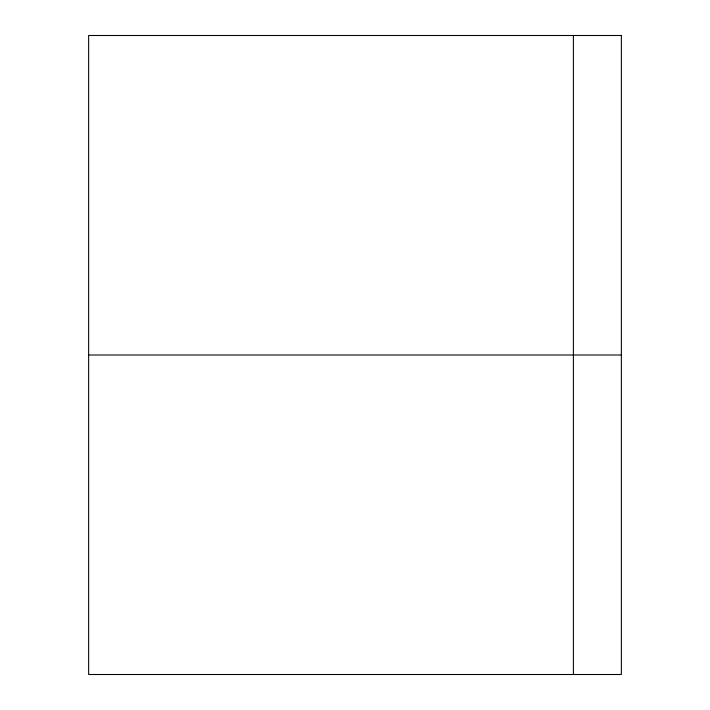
<?xml version="1.0" encoding="UTF-8"?>
<svg xmlns="http://www.w3.org/2000/svg" width="710" height="710" viewBox="0 0 710 710"><rect width="100%" height="100%" fill="white"/><g stroke="black" fill="none" stroke-linecap="round" stroke-linejoin="round"><path stroke-width="1.06" d="M88.643 355L621.356 355M573.396 35.5L573.396 674.5M621.356 35.5L88.643 35.5L88.643 674.5L621.356 674.5L621.356 35.5"/></g></svg>
